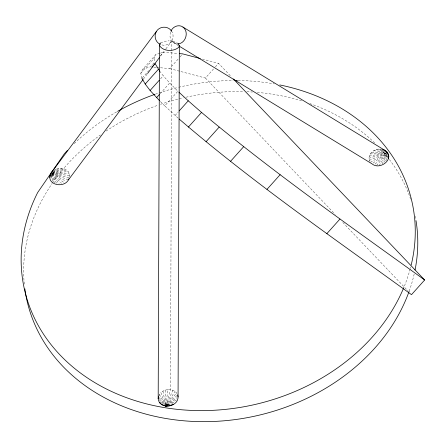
<?xml version="1.0" encoding="UTF-8"?>
<svg xmlns="http://www.w3.org/2000/svg" width="447" height="447" viewBox="0 0 447 447"><rect width="100%" height="100%" fill="white"/><g stroke="black" fill="none" stroke-linecap="round" stroke-linejoin="round"><path stroke-width="0.34" stroke-dasharray="2.23 1.68" d="M69.531 176.694C70.447 169.027 60.038 166.066 54.551 169.799M167.893 389.572L165.329 390.091L162.954 391.136L160.931 392.639L165.781 406.083L167.893 389.572C171.799 389.225 176.174 390.991 177.671 394.835M369.876 161.345C366.266 154.55 374.72 147.862 381.241 149.142M386.348 160.557L387.13 154.472M170.491 32.128L170.028 36.844L171.179 40.051M162.954 391.136L165.781 406.083L170.475 389.622L171.732 41.018L176.487 43.923M384.621 162.149L386.834 154.388M158.702 396.064L160.931 392.639M165.329 390.091L165.781 406.083L172.894 390.231M382.263 163.865L386.532 154.349M171.978 40.481C173.47 37.878 173.391 34.603 172.095 31.938M141.95 78.292L140.805 73.235L142.822 69.156L155.969 54.484L159.78 53.338M140.805 73.235L153.952 58.563L155.969 54.484M165.781 406.083L174.995 391.354M379.129 165.653L386.666 153.595M143.414 79.091L147.158 74.051M160.484 56.138L165.485 49.416M165.898 48.857L170.899 42.141M166.647 405.032L176.621 392.93M376.547 165.602L386.521 153.5M170.977 41.934C168.815 44.795 164.814 45.857 161.423 44.868M154.064 62.815L150.438 66.866L142.822 69.156M160.412 55.73L163.585 52.187L177.979 53.478M142.403 77.784L148.75 70.699M156.606 67.413L169.625 68.581L178.241 58.965M180.052 56.942L182.773 53.908M160.529 78.834L163.25 75.8L160.389 72.051M160.188 93.624L169.715 82.997L163.25 75.8M178.163 118.159L164.753 105.878L177.9 91.205L169.715 82.997M169.625 68.581L205.408 78.035L213.571 68.927M215.387 66.905L218.561 63.362L231.049 76.493M175.101 115.477L178.275 111.934M375.106 164.066L386.895 152.913M166.77 405.144L177.174 395.304M54.232 170.754L56.925 168.754M373.128 163.049L386.292 153.265M166.899 405.25L176.951 397.774M160.669 43.013L164.217 41.347L169.15 40.811M53.266 171.849L59.49 168.234M370.401 162.295L386.214 153.125M167.586 405.038L176.593 399.814M52.847 172.346L62.072 168.284M369.351 160.389L386.141 152.997M168.245 404.999L175.012 402.021M52.93 172.553L64.497 168.893M368.954 158.277L385.409 153.07M160.412 53.143L163.585 52.187M52.355 172.888L66.592 170.022M369.233 156.104L385.37 152.852M52.377 173.034L68.218 171.592M370.166 154.014L385.32 152.634M371.697 152.159L384.66 152.399M52.355 173.185L69.268 173.497M153.863 67.167L155.919 67.352M373.72 150.656L384.655 152.086M51.69 173.252L69.671 175.61M176.694 43.823L175.14 43.527L172.503 41.778M172.939 41.28L177.336 43.001M376.095 149.611L384.727 151.779M51.656 173.324L69.391 177.783M202.351 59.082L218.561 63.362M378.659 149.091L383.649 151.008M51.645 173.408L68.452 179.873M52.226 173.822L65.698 181.069M178.336 45.628L173.268 42.538M52.115 173.967L64.899 183.231M160.249 402.071L163.015 404.077M52.003 174.129L61.524 183.309M159.138 399.674L164.356 404.708M160.417 101.53L164.753 105.878M205.408 78.035L335.116 214.37M342.804 222.45L408.139 291.12M51.813 174.218L59.144 183.739M159.277 397.64L164.563 404.501M51.673 174.38L56.708 183.527M159.4 394.494L164.775 404.256M51.466 174.453L54.495 182.845M153.952 58.563L154.668 61.72M51.371 175.129L52.612 181.694M387.482 155.897L387.56 158.657M51.081 175.922L51.154 178.683M415.213 216.259A198.658 163.133 -12.8 0 1 416.062 220.986M414.185 274.045A198.658 163.133 -12.8 0 1 409.094 291.427M24.306 284.096A198.658 163.133 -12.8 0 1 52.031 183.65M52.422 183.08A198.658 163.133 -12.8 0 1 100.407 134.966M106.095 131.038A198.658 163.133 -12.8 0 1 157.908 105.229M160.523 104.324A198.658 163.133 -12.8 0 1 183.27 97.837M185.98 97.222A198.658 163.133 -12.8 0 1 244.118 91.652M246.873 91.747A198.658 163.133 -12.8 0 1 252.393 92.037M257.304 92.406A198.658 163.133 -12.8 0 1 301.736 100.91M309.799 103.553A198.658 163.133 -12.8 0 1 374.67 142.951M380.827 149.292A198.658 163.133 -12.8 0 1 387.655 157.294M389.382 159.506A198.658 163.133 -12.8 0 1 410.771 199.552M410.692 267.01A198.658 163.133 -12.8 0 1 410.34 268.351M410.162 269.021A198.658 163.133 -12.8 0 1 404.043 286.968M74.202 143.588A198.658 163.133 -12.8 0 1 116.98 111.694M155.394 94.172A198.658 163.133 -12.8 0 1 158.668 93.049M159.322 92.825A198.658 163.133 -12.8 0 1 178.046 87.428M178.722 87.26A198.658 163.133 -12.8 0 1 233.289 80.51M238.15 80.527A198.658 163.133 -12.8 0 1 274.341 83.907"/><path stroke-width="0.67" d="M178.23 43.728L179.336 45.728L178.068 396.947C178.124 407.547 159.333 409.854 158.188 398.758L159.462 45.354L159.735 44.136L160.669 43.013M142.995 79.65L68.452 179.873C63.569 188.969 44.957 184.466 51.003 173.162L156.478 31.351C159.696 25.809 168.675 25.775 171.754 31.452M158.188 398.758L158.467 396.584M178.929 45.991L372.033 163.865C379.967 170.687 395.226 158.691 385.761 150.874L182.946 27.071C178.85 24.021 172.771 26.535 171.005 31.044M179.336 45.728L179.063 46.946C174.285 51.902 162.809 51.763 159.462 45.354M49.785 177.42L51.003 173.162L52.534 171.302M68.452 179.873L68.922 178.828M156.478 31.351C153.639 35.738 155.444 42.376 160.35 44.376M147.577 73.492L159.652 57.255M151.924 67.156L155.098 63.619L159.981 71.514M159.456 100.564L150.097 90.473L145.197 84.047L158.344 69.374M150.097 90.473L159.166 80.354M156.562 97.669L159.283 94.635M179.18 110.923L188.248 100.804L178.889 92.116M188.388 127.099L201.536 112.426C272.921 172.123 349.23 225.59 424.65 279.984L411.503 294.657C332.959 237.675 252.806 182.432 179.186 119.053M206.011 141.777L219.164 127.099M230.529 161.345L243.676 146.672M266.988 189.366L280.135 174.693M326.768 233.753L339.921 219.08M167.01 405.541L165.781 406.083L161.266 404.345M167.055 405.68L165.781 406.083L163.937 405.094M167.15 405.809L165.781 406.083L170.927 405.613M171.251 404.982L173.302 404.569M177.213 43.923C185.488 44.147 189.534 31.977 182.946 27.071M170.441 40.912L172.939 41.28M179.348 53.601L182.773 53.908L200.329 58.546M382.453 149.443L385.761 150.874M386.141 151.969L387.387 152.449L388.834 156.467M386.158 151.784L387.387 152.449L387.622 153.684M159.635 402.775L160.864 403.44M383.66 149.751L387.387 152.449L387.426 153.829M188.248 100.804L201.536 112.426M233.451 79.018L424.65 279.984M141.95 78.292L145.197 84.047M388.326 157.4L388.56 158.64M177.671 394.835L178.068 396.947M416.062 220.986A198.658 163.133 -12.8 0 1 415.039 270.033M409.094 291.427A198.658 163.133 -12.8 0 1 202.323 421.661A198.658 163.133 -12.8 0 1 24.864 288.857M279.839 84.952A198.658 163.133 -12.8 0 1 411.195 264.998M403.775 287.622A198.658 163.133 -12.8 0 1 145.504 403.607A198.658 163.133 -12.8 0 1 37.66 192.545L64.256 153.897A198.658 163.133 -12.8 0 1 67.458 150.41M117.583 111.353A198.658 163.133 -12.8 0 1 154.746 94.401M235.373 80.505A198.658 163.133 -12.8 0 1 237.458 80.516"/></g></svg>
